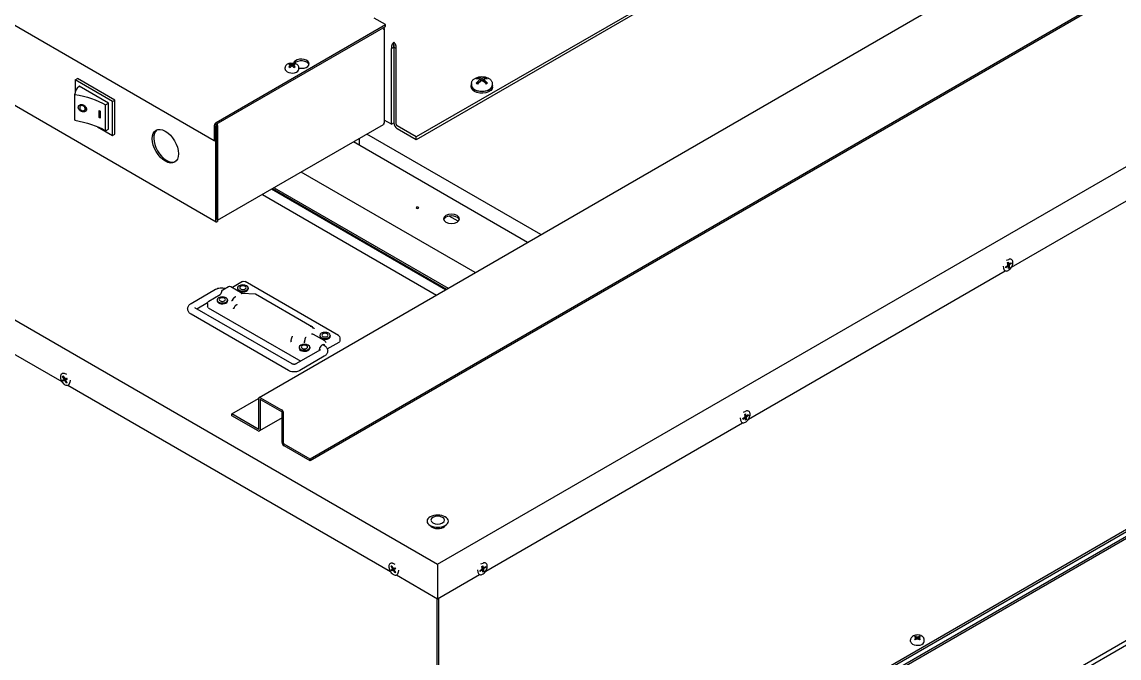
# Model space of a CAD drawing. Extents: x 0 to 216, y -5 to 280.
# Drawn here: x 173.34 to 191.34, y 167.65 to 178.08 of the extents above; entities that cross this region are included whole.
import ezdxf

# ---------------------------------------------------------------- set-up
doc = ezdxf.new("R2010")
doc.units = 0
doc.header["$LTSCALE"] = 10
doc.header["$MEASUREMENT"] = 0
doc.layers.add('CADdetails-9-EXTRAFINE', color=9, linetype='CONTINUOUS')

msp = doc.modelspace()

# ---------------------------------------------------------------- linework, layer by layer
at = {"layer": 'CADdetails-9-EXTRAFINE', "linetype": 'Continuous', "extrusion": (0.707107, 0.408248, -0.57735)}
for p, q in [((177.231, 171.923), (199.397, 184.721)), ((200.235, 183.71), (178.069, 170.912)), ((200.235, 183.682), (178.069, 170.884)), ((191.118, 182.723), (179.809, 176.194)), ((191.118, 182.677), (179.809, 176.148)), ((180.16, 169.189), (203.091, 182.429)), ((176.495, 176.13), (166.82, 181.716)), ((167.106, 180.243), (176.529, 174.803)), ((176.527, 176.431), (179.303, 178.034)), ((176.527, 176.403), (179.303, 178.006)), ((179.303, 178.034), (179.119, 178.14)), ((179.303, 178.006), (179.303, 178.034)), ((179.279, 177.954), (179.271, 177.95)), ((179.284, 177.969), (179.284, 176.431)), ((179.401, 177.643), (179.441, 177.665)), ((179.401, 176.401), (179.401, 177.643)), ((179.441, 177.701), (179.441, 177.746)), ((179.441, 177.665), (179.441, 176.424)), ((179.481, 177.643), (179.441, 177.665)), ((179.441, 177.665), (179.441, 176.424)), ((179.481, 176.401), (179.481, 177.643)), ((177.659, 177.305), (177.659, 177.334)), ((177.736, 177.391), (177.744, 177.372)), ((177.751, 177.369), (177.754, 177.346)), ((177.754, 177.35), (177.755, 177.346)), ((177.771, 177.358), (177.771, 177.381)), ((177.788, 177.35), (177.786, 177.346)), ((177.791, 177.369), (177.787, 177.346)), ((177.806, 177.391), (177.797, 177.372)), ((177.882, 177.305), (177.882, 177.334)), ((177.882, 177.316), (177.89, 177.321)), ((174.216, 177.129), (174.254, 177.151)), ((174.828, 176.775), (174.216, 177.129)), ((174.216, 177.129), (174.216, 176.939)), ((174.866, 176.797), (174.254, 177.151)), ((180.799, 177.071), (180.861, 177.106)), ((180.805, 177.152), (180.817, 177.16)), ((180.817, 177.167), (180.817, 177.16)), ((180.817, 177.16), (180.851, 177.141)), ((180.861, 177.136), (180.861, 177.106)), ((180.861, 177.135), (180.885, 177.121)), ((180.886, 177.15), (180.886, 177.122)), ((180.887, 177.121), (180.91, 177.135)), ((180.91, 177.136), (180.91, 177.106)), ((180.91, 177.106), (180.972, 177.071)), ((180.921, 177.141), (180.954, 177.16)), ((180.954, 177.167), (180.954, 177.16)), ((180.954, 177.16), (180.967, 177.152)), ((174.209, 176.475), (174.209, 176.899)), ((174.762, 176.747), (174.282, 177.024)), ((180.712, 177.011), (180.712, 177.038)), ((180.715, 177.071), (180.715, 177.038)), ((181.056, 177.071), (181.056, 177.038)), ((181.059, 177.011), (181.059, 177.038)), ((174.21, 176.466), (174.21, 176.891)), ((174.33, 176.719), (174.303, 176.703)), ((174.713, 176.719), (174.762, 176.747)), ((174.713, 176.295), (174.713, 176.719)), ((174.762, 176.323), (174.762, 176.747)), ((174.828, 176.775), (174.866, 176.797)), ((174.828, 176.218), (174.828, 176.775)), ((174.866, 176.24), (174.866, 176.797)), ((174.866, 176.267), (174.866, 176.77)), ((174.373, 176.63), (174.363, 176.624)), ((174.608, 176.51), (174.608, 176.624)), ((174.616, 176.515), (174.616, 176.62)), ((174.626, 176.615), (174.626, 176.502)), ((179.441, 176.639), (179.441, 176.64)), ((180.16, 163.095), (203.491, 176.565)), ((180.16, 163.131), (203.429, 176.565)), ((180.405, 163.383), (203.246, 176.57)), ((174.581, 176.361), (174.828, 176.218)), ((174.616, 176.515), (174.608, 176.51)), ((174.626, 176.51), (174.616, 176.515)), ((176.495, 176.375), (176.495, 176.13)), ((176.519, 176.39), (176.519, 176.144)), ((176.519, 176.37), (176.544, 176.384)), ((176.519, 174.823), (176.519, 176.37)), ((176.544, 176.384), (176.521, 176.397)), ((176.544, 174.838), (176.544, 176.384)), ((176.551, 174.827), (179.269, 176.396)), ((176.551, 176.38), (176.551, 174.842)), ((179.279, 176.417), (179.271, 176.412)), ((179.278, 176.417), (179.279, 176.417)), ((179.401, 176.401), (179.284, 176.468)), ((179.401, 176.401), (179.441, 176.424)), ((179.809, 176.194), (179.496, 176.374)), ((180.405, 163.348), (203.246, 176.535)), ((189.571, 174.057), (193.756, 176.473)), ((174.713, 176.295), (174.762, 176.323)), ((174.828, 176.218), (174.866, 176.24)), ((181.854, 174.592), (179, 176.24)), ((179.809, 176.148), (179.496, 176.328)), ((179.809, 176.148), (179.809, 176.194)), ((176.495, 176.13), (176.519, 176.144)), ((181.634, 174.465), (178.779, 176.113)), ((178.874, 176.168), (178.874, 176.058)), ((168.695, 175.809), (180.16, 169.189)), ((180.777, 173.97), (177.923, 175.618)), ((180.289, 173.688), (177.435, 175.337)), ((177.446, 175.343), (180.3, 173.695)), ((177.452, 175.346), (180.306, 173.698)), ((177.476, 175.361), (180.331, 173.713)), ((168.708, 175.236), (173.996, 172.183)), ((177.285, 175.25), (180.14, 173.602)), ((176.55, 174.834), (176.544, 174.838)), ((176.551, 174.833), (176.55, 174.834)), ((176.551, 174.833), (176.551, 174.805)), ((180.16, 161.425), (203.491, 174.895)), ((180.16, 161.349), (203.429, 174.783)), ((180.495, 174.811), (180.349, 174.895)), ((189.435, 174.078), (189.441, 174.04)), ((189.477, 174.066), (189.505, 174.087)), ((189.48, 174.05), (189.477, 174.066)), ((189.508, 174.071), (189.48, 174.05)), ((189.49, 174.173), (189.526, 174.187)), ((189.495, 174.079), (189.508, 174.071)), ((189.497, 174.08), (189.518, 174.068)), ((189.5, 174.083), (189.512, 174.071)), ((189.513, 174.103), (189.505, 174.087)), ((189.508, 174.133), (189.523, 174.143)), ((189.513, 174.103), (189.508, 174.133)), ((189.508, 174.093), (189.532, 174.079)), ((189.508, 174.071), (189.518, 174.068)), ((189.51, 174.124), (189.527, 174.114)), ((189.511, 174.112), (189.54, 174.095)), ((189.522, 174.039), (189.518, 174.068)), ((189.518, 174.066), (189.537, 174.05)), ((189.537, 174.05), (189.522, 174.039)), ((189.523, 174.143), (189.527, 174.114)), ((189.537, 174.111), (189.527, 174.114)), ((189.532, 174.079), (189.54, 174.095)), ((189.532, 174.079), (189.537, 174.05)), ((189.537, 174.111), (189.565, 174.132)), ((189.568, 174.117), (189.54, 174.095)), ((189.55, 174.12), (189.568, 174.117)), ((189.565, 174.132), (189.568, 174.117)), ((185.26, 171.568), (189.47, 173.998)), ((176.116, 173.465), (176.518, 173.697)), ((176.62, 173.669), (176.601, 173.62)), ((176.638, 173.69), (176.727, 173.741)), ((176.768, 173.741), (176.951, 173.635)), ((176.959, 173.822), (176.794, 173.726)), ((176.878, 173.718), (176.878, 173.703)), ((178.534, 172.937), (177.001, 173.822)), ((177.051, 173.718), (177.051, 173.703)), ((176.208, 173.376), (176.387, 173.479)), ((176.406, 173.502), (176.594, 173.611)), ((176.542, 173.523), (176.542, 173.509)), ((176.715, 173.523), (176.715, 173.509)), ((176.797, 173.518), (176.816, 173.551)), ((176.95, 173.635), (177.17, 173.621)), ((177.172, 173.621), (178.094, 173.089)), ((177.774, 172.472), (176.177, 173.394)), ((176.385, 173.466), (176.385, 173.412)), ((176.397, 173.395), (177.915, 172.519)), ((176.821, 173.391), (176.84, 173.424)), ((177.713, 172.365), (176.116, 173.287)), ((178.119, 173.061), (178.1, 173.084)), ((178.118, 172.962), (178.302, 172.856)), ((178.225, 172.94), (178.225, 172.926)), ((178.398, 172.94), (178.398, 172.926)), ((177.756, 172.851), (177.765, 172.89)), ((177.976, 172.837), (177.985, 172.876)), ((178.299, 172.775), (178.279, 172.787)), ((178.315, 172.843), (178.33, 172.823)), ((178.35, 172.718), (178.543, 172.829)), ((178.555, 172.901), (178.555, 172.846)), ((178.238, 172.705), (177.835, 172.472)), ((177.889, 172.746), (177.889, 172.731)), ((178.299, 172.598), (177.897, 172.365)), ((178.062, 172.746), (178.062, 172.731)), ((178.215, 172.693), (178.215, 172.691)), ((174.007, 172.209), (174.027, 172.22)), ((174.008, 172.269), (174.018, 172.275)), ((174.021, 172.271), (174.008, 172.269)), ((174.027, 172.235), (174.008, 172.269)), ((174.067, 172.219), (174.017, 172.191)), ((174.018, 172.275), (174.038, 172.24)), ((174.038, 172.241), (174.027, 172.235)), ((174.027, 172.235), (174.027, 172.22)), ((174.05, 172.233), (174.027, 172.22)), ((174.077, 172.225), (174.037, 172.202)), ((174.05, 172.233), (174.038, 172.24)), ((174.076, 172.299), (174.041, 172.314)), ((174.05, 172.233), (174.071, 172.244)), ((174.081, 172.226), (174.061, 172.215)), ((174.081, 172.226), (174.061, 172.215)), ((174.071, 172.244), (174.081, 172.226)), ((174.017, 172.191), (174.007, 172.209)), ((174.037, 172.202), (174.017, 172.191)), ((174.037, 172.202), (174.05, 172.194)), ((174.06, 172.201), (174.05, 172.194)), ((174.07, 172.16), (174.05, 172.194)), ((174.06, 172.2), (174.061, 172.215)), ((174.06, 172.2), (174.08, 172.165)), ((174.077, 172.17), (174.07, 172.16)), ((174.08, 172.165), (174.07, 172.16)), ((174.096, 172.125), (179.384, 169.072)), ((174.131, 172.205), (174.126, 172.167)), ((176.785, 171.653), (177.221, 171.905)), ((177.221, 171.902), (177.221, 171.411)), ((177.246, 171.888), (177.246, 171.396)), ((177.253, 171.92), (177.601, 171.72)), ((177.253, 171.892), (177.601, 171.692)), ((177.608, 171.187), (177.608, 171.678)), ((185.179, 171.684), (185.215, 171.698)), ((177.214, 171.406), (176.785, 171.653)), ((176.785, 171.625), (176.785, 171.653)), ((177.214, 171.378), (176.785, 171.625)), ((177.608, 171.59), (177.236, 171.376)), ((177.633, 171.173), (177.633, 171.664)), ((180.949, 169.079), (185.159, 171.51)), ((185.124, 171.59), (185.13, 171.551)), ((185.166, 171.577), (185.194, 171.598)), ((185.169, 171.561), (185.166, 171.577)), ((185.197, 171.582), (185.169, 171.561)), ((185.184, 171.59), (185.197, 171.582)), ((185.186, 171.591), (185.207, 171.58)), ((185.189, 171.594), (185.202, 171.583)), ((185.202, 171.614), (185.194, 171.598)), ((185.197, 171.604), (185.221, 171.59)), ((185.197, 171.582), (185.207, 171.58)), ((185.198, 171.644), (185.212, 171.655)), ((185.202, 171.614), (185.198, 171.644)), ((185.199, 171.635), (185.216, 171.625)), ((185.201, 171.623), (185.229, 171.607)), ((185.211, 171.55), (185.207, 171.58)), ((185.207, 171.578), (185.226, 171.561)), ((185.226, 171.561), (185.211, 171.55)), ((185.212, 171.655), (185.216, 171.625)), ((185.227, 171.622), (185.216, 171.625)), ((185.221, 171.59), (185.229, 171.607)), ((185.221, 171.59), (185.226, 171.561)), ((185.227, 171.622), (185.255, 171.643)), ((185.257, 171.628), (185.229, 171.607)), ((185.239, 171.632), (185.257, 171.628)), ((185.255, 171.643), (185.257, 171.628)), ((178.069, 170.912), (177.64, 171.16)), ((178.069, 170.884), (177.64, 171.131)), ((178.069, 170.884), (178.069, 170.912)), ((179.396, 169.158), (179.407, 169.164)), ((179.409, 169.16), (179.396, 169.158)), ((179.416, 169.123), (179.396, 169.158)), ((179.407, 169.164), (179.426, 169.129)), ((179.465, 169.188), (179.429, 169.202)), ((180.16, 169.189), (180.16, 168.624)), ((180.868, 169.195), (180.904, 169.209)), ((180.887, 169.155), (180.901, 169.166)), ((180.901, 169.166), (180.906, 169.136)), ((179.395, 169.098), (179.416, 169.109)), ((179.406, 169.08), (179.395, 169.098)), ((179.456, 169.108), (179.406, 169.08)), ((179.426, 169.091), (179.406, 169.08)), ((179.426, 169.129), (179.416, 169.123)), ((179.416, 169.123), (179.416, 169.109)), ((179.438, 169.122), (179.416, 169.109)), ((179.439, 169.122), (179.426, 169.129)), ((179.466, 169.114), (179.426, 169.091)), ((179.426, 169.091), (179.439, 169.083)), ((179.439, 169.122), (179.459, 169.133)), ((179.449, 169.089), (179.439, 169.083)), ((179.458, 169.049), (179.439, 169.083)), ((179.47, 169.115), (179.449, 169.104)), ((179.469, 169.115), (179.449, 169.104)), ((179.449, 169.089), (179.449, 169.104)), ((179.449, 169.089), (179.469, 169.054)), ((179.466, 169.059), (179.458, 169.049)), ((179.469, 169.054), (179.458, 169.049)), ((179.459, 169.133), (179.47, 169.115)), ((179.485, 169.014), (180.16, 168.624)), ((179.52, 169.093), (179.514, 169.055)), ((180.16, 168.624), (180.848, 169.021)), ((180.814, 169.101), (180.819, 169.062)), ((180.856, 169.088), (180.884, 169.109)), ((180.858, 169.072), (180.856, 169.088)), ((180.886, 169.093), (180.858, 169.072)), ((180.873, 169.101), (180.886, 169.093)), ((180.875, 169.103), (180.896, 169.091)), ((180.878, 169.105), (180.891, 169.094)), ((180.891, 169.125), (180.884, 169.109)), ((180.886, 169.093), (180.896, 169.091)), ((180.891, 169.125), (180.887, 169.155)), ((180.887, 169.115), (180.91, 169.102)), ((180.888, 169.146), (180.906, 169.136)), ((180.89, 169.134), (180.918, 169.118)), ((180.9, 169.061), (180.896, 169.091)), ((180.896, 169.089), (180.915, 169.072)), ((180.915, 169.072), (180.9, 169.061)), ((180.916, 169.133), (180.906, 169.136)), ((180.91, 169.102), (180.918, 169.118)), ((180.91, 169.102), (180.915, 169.072)), ((180.916, 169.133), (180.944, 169.154)), ((180.946, 169.139), (180.918, 169.118)), ((180.928, 169.143), (180.946, 169.139)), ((180.944, 169.154), (180.946, 169.139)), ((180.145, 168.633), (180.145, 163.507)), ((180.176, 168.633), (180.176, 163.525)), ((187.917, 167.926), (187.917, 167.951)), ((187.979, 168.001), (187.993, 168.01)), ((188.006, 167.986), (187.979, 168.001)), ((187.979, 167.96), (188.006, 167.976)), ((187.993, 167.952), (187.979, 167.96)), ((187.993, 168.01), (188.02, 167.994)), ((187.999, 167.99), (187.993, 168.01)), ((188.02, 167.967), (187.993, 167.952)), ((188.006, 167.986), (188.006, 167.976)), ((188.006, 167.959), (188.006, 167.976)), ((188.007, 167.959), (188.006, 167.963)), ((188.038, 167.994), (188.02, 167.994)), ((188.02, 167.967), (188.02, 167.994)), ((188.02, 167.967), (188.038, 167.967)), ((188.038, 167.994), (188.065, 168.01)), ((188.038, 167.967), (188.038, 167.994)), ((188.065, 167.952), (188.038, 167.967)), ((188.051, 167.959), (188.052, 167.963)), ((188.079, 168.001), (188.052, 167.986)), ((188.052, 167.976), (188.052, 167.986)), ((188.052, 167.976), (188.079, 167.96)), ((188.052, 167.959), (188.052, 167.976)), ((188.059, 167.99), (188.065, 168.01)), ((188.065, 168.01), (188.079, 168.001)), ((188.079, 167.96), (188.065, 167.952)), ((188.141, 167.926), (188.141, 167.951))]:
    msp.add_line(p, q, dxfattribs=at)
at = {"layer": 'CADdetails-9-EXTRAFINE', "linetype": 'Continuous', "extrusion": (-6.35235e-17, 1.10026e-16, -1)}
msp.add_arc((-177.771, 177.221), 0.182, 81.3937, 98.6063, dxfattribs=at)
at = {"layer": 'CADdetails-9-EXTRAFINE', "linetype": 'Continuous', "extrusion": (1.97432e-17, -3.41963e-17, -1)}
msp.add_arc((-180.886, 176.939), 0.243, 65.4468, 114.5532, dxfattribs=at)
at = {"layer": 'CADdetails-9-EXTRAFINE', "linetype": 'Continuous', "extrusion": (8.06987e-17, 1.93293e-16, -1)}
for centre, start in [((-176.659, 173.654), 21.206), ((-176.427, 173.466), 360)]:
    msp.add_arc(centre, 0.0416, start, 60, dxfattribs=at)
at = {"layer": 'CADdetails-9-EXTRAFINE', "linetype": 'Continuous', "extrusion": (1.43647e-16, -2.67592e-17, -1)}
for centre in [(-176.748, 173.705), (-176.98, 173.786)]:
    msp.add_arc(centre, 0.0416, 60, 120, dxfattribs=at)
at = {"layer": 'CADdetails-9-EXTRAFINE', "linetype": 'Continuous', "extrusion": (8.81358e-17, 6.93889e-17, -1)}
msp.add_arc((-178.281, 172.82), 0.0416, 120, 144.8961, dxfattribs=at)
at = {"layer": 'CADdetails-9-EXTRAFINE', "linetype": 'Continuous', "extrusion": (4.00617e-17, 4.16334e-17, -1)}
msp.add_arc((-178.513, 172.901), 0.0416, 120, 180, dxfattribs=at)
at = {"layer": 'CADdetails-9-EXTRAFINE', "linetype": 'Continuous', "extrusion": (6.33461e-18, 1.0005e-16, -1)}
msp.add_ellipse((179.246, 177.973), major_axis=(0.0227, -0.0394), ratio=0.57735, start_param=-1.570796, end_param=-0.785398, dxfattribs=at)
at = {"layer": 'CADdetails-9-EXTRAFINE', "linetype": 'Continuous'}
for centre, major_axis, ratio, start_param, end_param in [((179.239, 177.969), (0.0455, 0), 0.57735, -0.505465, 0.785398), ((177.924, 177.393), (0.13, 0), 0.57735, -1.831055, 3.026643), ((177.924, 177.365), (0.13, 0), 0.57735, 0.189697, 2.663319), ((177.771, 177.305), (-0.112, 0), 0.57735, 0, 0.785398), ((177.771, 177.305), (0.112, 0), 0.57735, -2.356194, 0), ((177.772, 177.221), (-0.078, -0.164), 0.625927, -2.326647, -2.053851), ((177.803, 177.27), (-0.144, 0.095), 0.088251, -1.029126, -0.875963), ((177.77, 177.221), (-0.078, 0.164), 0.625927, -0.659599, -0.386802), ((177.772, 177.221), (0.078, 0.164), 0.625927, 0.386802, 0.659599), ((177.77, 177.221), (-0.078, 0.164), 0.625927, -1.087742, -0.814946), ((177.739, 177.27), (-0.144, -0.095), 0.088251, -2.26563, -2.112467), ((180.805, 176.985), (-0.107, -0.186), 0.57735, -2.437112, -2.275277), ((180.873, 176.946), (-0.121, -0.21), 0.57735, -2.284539, -1.867291), ((180.898, 176.946), (-0.121, 0.21), 0.57735, -0.713743, -0.296495), ((180.873, 176.946), (0.121, 0.21), 0.57735, 0.296495, 0.713743), ((180.898, 176.946), (-0.121, 0.21), 0.57735, -1.274301, -0.857054), ((180.966, 176.985), (-0.107, 0.186), 0.57735, -0.785398, -0.704481), ((180.966, 176.985), (-0.107, 0.186), 0.57735, -0.866316, -0.785398), ((174.568, 176.899), (-0.358, 0), 0.57735, -0.648019, 0.042045), ((180.886, 177.038), (-0.17, 0), 0.57735, 0, 0.785398), ((180.886, 177.038), (0.17, 0), 0.57735, -2.356194, 0), ((174.568, 176.475), (-0.358, 0), 0.57735, 0, 0.042045), ((173.9, 175.993), (-1.142, 0), 0.57735, -2.260282, -2.239941), ((175.693, 176.041), (-0.152, 0.262), 0.57735, -8.639379797372102, -2.356194490192517), ((176.527, 176.394), (-0.0227, -0.0394), 0.57735, -2.356194, -0.785398), ((176.527, 176.394), (-0.00541, -0.00937), 0.57735, -2.356194, -0.785398), ((176.519, 176.398), (-0.00541, 0.00937), 0.57735, -2.356194, -1.597864), ((176.519, 176.398), (-0.0227, 0.0394), 0.57735, -2.356194, -1.570796), ((179.496, 176.392), (0.0389, -0.0673), 0.57735, -2.356194, -0.785398), ((179.496, 176.392), (0.0108, -0.0187), 0.57735, -2.356194, -0.785398), ((175.717, 176.055), (-0.152, 0.262), 0.57735, 0.0809, 3.060692), ((179.828, 175.032), (-0.0208, 0), 0.57735, -0.785398, 2.356194), ((179.828, 175.032), (0.0208, 0), 0.57735, -0.785398, 2.356194), ((180.386, 174.852), (0.13, 0), 0.57735, -0.785398, 2.356194), ((176.551, 174.842), (-0.0227, -0.0394), 0.57735, -0.785398, 0.785398), ((176.551, 174.842), (-0.00541, -0.00937), 0.57735, -0.785398, 0.785398), ((176.519, 174.861), (-0.0227, 0.0394), 0.57735, -2.596599, -2.356194), ((180.386, 174.852), (-0.13, 0), 0.57735, -0.785398, 2.356194), ((180.386, 174.823), (-0.13, 0), 0.57735, -0.785398, -0.189697), ((180.386, 174.823), (0.13, 0), 0.57735, 0.189697, 2.356194), ((176.965, 173.718), (-0.0866, 0), 0.57735, -2.356194, 0.785398), ((176.965, 173.703), (-0.0866, 0), 0.57735, 0, 0.785398), ((176.965, 173.718), (0.0866, 0), 0.57735, -2.356194, 0.785398), ((176.965, 173.703), (0.0866, 0), 0.57735, -2.356194, 0), ((176.965, 173.723), (-0.052, 0), 0.57735, -2.356194, 0.785398), ((176.965, 173.723), (0.052, 0), 0.57735, -2.356194, 0.785398), ((176.628, 173.523), (-0.0866, 0), 0.57735, -2.356194, 0.785398), ((176.628, 173.509), (-0.0866, 0), 0.57735, 0, 0.785398), ((176.628, 173.523), (0.0866, 0), 0.57735, -2.356194, 0.785398), ((176.628, 173.509), (0.0866, 0), 0.57735, -2.356194, 0), ((176.628, 173.528), (-0.052, 0), 0.57735, -2.356194, 0.785398), ((176.628, 173.528), (0.052, 0), 0.57735, -2.356194, 0.785398), ((178.312, 172.94), (-0.0866, 0), 0.57735, -2.356194, 0.785398), ((178.312, 172.94), (0.0866, 0), 0.57735, -2.356194, 0.785398), ((178.312, 172.945), (-0.052, 0), 0.57735, -2.356194, 0.785398), ((178.312, 172.945), (0.052, 0), 0.57735, -2.356194, 0.785398), ((177.975, 172.746), (-0.0866, 0), 0.57735, -2.356194, 0.785398), ((177.975, 172.746), (0.0866, 0), 0.57735, -2.356194, 0.785398), ((177.975, 172.751), (-0.052, 0), 0.57735, -2.356194, 0.785398), ((177.975, 172.751), (0.052, 0), 0.57735, -2.356194, 0.785398), ((178.266, 172.723), (-0.0362, -0.0627), 0.57735, -1.957403, -0.785398), ((178.312, 172.926), (-0.0866, 0), 0.57735, 0, 0.785398), ((178.312, 172.926), (0.0866, 0), 0.57735, -2.356194, 0), ((178.266, 172.723), (0.0362, 0.0627), 0.57735, -0.574148, 0.386607), ((177.975, 172.731), (-0.0866, 0), 0.57735, 0, 0.785398), ((177.975, 172.731), (0.0866, 0), 0.57735, -2.356194, 0), ((177.253, 171.883), (-0.0227, 0.0394), 0.57735, -0.785398, 0.785398), ((177.253, 171.883), (-0.00541, 0.00937), 0.57735, -0.785398, 0.785398), ((177.601, 171.683), (-0.0227, 0.0394), 0.57735, -2.356194, -0.785398), ((177.601, 171.683), (-0.00541, 0.00937), 0.57735, -2.356194, -0.785398), ((177.214, 171.415), (0.00541, -0.00937), 0.57735, -0.785398, 0.785398), ((177.214, 171.415), (0.0227, -0.0394), 0.57735, -0.785398, 0.785398), ((177.64, 171.169), (0.0227, -0.0394), 0.57735, -2.356194, -0.785398), ((177.64, 171.169), (0.00541, -0.00937), 0.57735, -2.356194, -0.785398), ((180.161, 169.896), (-0.174, 0), 0.57735, -2.356194, 0.785398), ((180.161, 169.896), (0.174, 0), 0.57735, -2.356194, 0.785398), ((180.161, 169.913), (-0.112, 0), 0.57735, -2.356194, 0.785398), ((180.161, 169.913), (0.112, 0), 0.57735, -2.356194, 0.785398), ((180.161, 169.851), (-0.133, 0), 0.57735, 0.312612, 0.785398), ((180.161, 169.851), (0.133, 0), 0.57735, -2.356194, -0.312612), ((188.029, 167.926), (-0.112, 0), 0.57735, 0, 0.785398), ((188.029, 167.926), (0.112, 0), 0.57735, -2.356194, 0)]:
    msp.add_ellipse(centre, major_axis=major_axis, ratio=ratio, start_param=start_param, end_param=end_param, dxfattribs=at)
at = {"layer": 'CADdetails-9-EXTRAFINE', "linetype": 'Continuous', "extrusion": (5.88111e-17, 1.6771e-16, -1)}
msp.add_ellipse((177.803, 177.233), major_axis=(-0.057, 0.163), ratio=0.811713, start_param=-0.228262, end_param=-0.075099, dxfattribs=at)
at = {"layer": 'CADdetails-9-EXTRAFINE', "linetype": 'Continuous', "extrusion": (-1.96241e-16, -7.49115e-18, -1)}
msp.add_ellipse((177.772, 177.222), major_axis=(0.102, -0.15), ratio=0.524292, start_param=-2.666316, end_param=-2.393519, dxfattribs=at)
at = {"layer": 'CADdetails-9-EXTRAFINE', "linetype": 'Continuous', "extrusion": (4.76684e-17, 1.68946e-16, -1)}
msp.add_ellipse((177.77, 177.222), major_axis=(0.102, 0.15), ratio=0.524292, start_param=-1.176217, end_param=-0.90342, dxfattribs=at)
at = {"layer": 'CADdetails-9-EXTRAFINE', "linetype": 'Continuous', "extrusion": (-1.47218e-17, -7.71119e-17, -1)}
msp.add_ellipse((177.772, 177.222), major_axis=(0.102, -0.15), ratio=0.524292, start_param=-2.238172, end_param=-1.965376, dxfattribs=at)
at = {"layer": 'CADdetails-9-EXTRAFINE', "linetype": 'Continuous', "extrusion": (1.39502e-16, 1.06555e-16, -1)}
msp.add_ellipse((177.77, 177.222), major_axis=(0.102, 0.15), ratio=0.524292, start_param=-0.748073, end_param=-0.475277, dxfattribs=at)
at = {"layer": 'CADdetails-9-EXTRAFINE', "linetype": 'Continuous', "extrusion": (1.07519e-16, 1.38761e-16, -1)}
msp.add_ellipse((177.739, 177.233), major_axis=(0.057, 0.163), ratio=0.811713, start_param=0.075099, end_param=0.228262, dxfattribs=at)
at = {"layer": 'CADdetails-9-EXTRAFINE', "linetype": 'Continuous', "extrusion": (1.36558e-17, 8.73697e-17, -1)}
msp.add_ellipse((180.873, 176.932), major_axis=(-0.121, 0.21), ratio=0.57735, start_param=0.296495, end_param=0.713743, dxfattribs=at)
at = {"layer": 'CADdetails-9-EXTRAFINE', "linetype": 'Continuous', "extrusion": (2.58963e-16, 1.70981e-16, -1)}
msp.add_ellipse((180.898, 176.932), major_axis=(0.121, 0.21), ratio=0.57735, start_param=-1.274301, end_param=-0.857054, dxfattribs=at)
at = {"layer": 'CADdetails-9-EXTRAFINE', "linetype": 'Continuous', "extrusion": (-2.54008e-17, 1.55018e-16, -1)}
msp.add_ellipse((180.873, 176.932), major_axis=(0.121, -0.21), ratio=0.57735, start_param=-2.284539, end_param=-1.867291, dxfattribs=at)
at = {"layer": 'CADdetails-9-EXTRAFINE', "linetype": 'Continuous', "extrusion": (1.79415e-16, 8.87111e-17, -1)}
msp.add_ellipse((180.898, 176.932), major_axis=(0.121, 0.21), ratio=0.57735, start_param=-0.713743, end_param=-0.296495, dxfattribs=at)
at = {"layer": 'CADdetails-9-EXTRAFINE', "linetype": 'Continuous', "extrusion": (4.93038e-32, 2.22045e-16, -1)}
msp.add_ellipse((180.886, 177.038), major_axis=(-0.173, 0), ratio=0.57735, start_param=-0.785398, end_param=0.179125, dxfattribs=at)
at = {"layer": 'CADdetails-9-EXTRAFINE', "linetype": 'Continuous', "extrusion": (1.11022e-16, 2.498e-16, -1)}
for centre, major_axis, start_param, end_param in [((180.886, 177.011), (-0.173, 0), -0.785398, 0), ((179.239, 176.431), (0.0455, 0), 0, 0.544994)]:
    msp.add_ellipse(centre, major_axis=major_axis, ratio=0.57735, start_param=start_param, end_param=end_param, dxfattribs=at)
at = {"layer": 'CADdetails-9-EXTRAFINE', "linetype": 'Continuous', "extrusion": (2.31112e-32, 8.32667e-17, -1)}
msp.add_ellipse((180.886, 177.038), major_axis=(0.173, 0), ratio=0.57735, start_param=-0.179125, end_param=2.356194, dxfattribs=at)
at = {"layer": 'CADdetails-9-EXTRAFINE', "linetype": 'Continuous', "extrusion": (5.55112e-17, 1.66533e-16, -1)}
msp.add_ellipse((180.886, 177.011), major_axis=(0.173, 0), ratio=0.57735, start_param=0, end_param=2.356194, dxfattribs=at)
at = {"layer": 'CADdetails-9-EXTRAFINE', "linetype": 'Continuous', "extrusion": (-1.09111e-16, 7.79631e-17, -1)}
msp.add_ellipse((180.805, 176.892), major_axis=(0.107, -0.186), ratio=0.57735, start_param=-2.437112, end_param=-2.356194, dxfattribs=at)
at = {"layer": 'CADdetails-9-EXTRAFINE', "linetype": 'Continuous', "extrusion": (-1.55335e-16, 4.70027e-17, -1)}
msp.add_ellipse((180.805, 176.892), major_axis=(0.107, -0.186), ratio=0.57735, start_param=-2.356194, end_param=-2.275277, dxfattribs=at)
at = {"layer": 'CADdetails-9-EXTRAFINE', "linetype": 'Continuous', "extrusion": (2.03452e-16, 7.48333e-17, -1)}
msp.add_ellipse((180.966, 176.892), major_axis=(0.107, 0.186), ratio=0.57735, start_param=-0.866316, end_param=-0.704481, dxfattribs=at)
at = {"layer": 'CADdetails-9-EXTRAFINE', "linetype": 'Continuous', "extrusion": (5.55112e-17, 2.498e-16, -1)}
for centre in [(173.9, 176.256), (173.9, 175.832)]:
    msp.add_ellipse(centre, major_axis=(1.142, 0), ratio=0.57735, start_param=-1.295804, end_param=-0.777787, dxfattribs=at)
at = {"layer": 'CADdetails-9-EXTRAFINE', "linetype": 'Continuous', "extrusion": (1.66533e-16, 2.77556e-16, -1)}
msp.add_ellipse((173.9, 176.107), major_axis=(1.142, 0), ratio=0.57735, start_param=-0.901652, end_param=-0.881311, dxfattribs=at)
at = {"layer": 'CADdetails-9-EXTRAFINE', "linetype": 'Continuous', "extrusion": (-3.83477e-17, -4.46021e-17, -1)}
msp.add_ellipse((179.246, 176.435), major_axis=(0.0227, -0.0394), ratio=0.57735, start_param=-0.785398, end_param=0, dxfattribs=at)
at = {"layer": 'CADdetails-9-EXTRAFINE', "linetype": 'Continuous', "extrusion": (1.11022e-16, 3.05311e-16, -1)}
msp.add_ellipse((179.239, 176.431), major_axis=(-0.0455, 0), ratio=0.57735, start_param=-2.596599, end_param=-2.356194, dxfattribs=at)
at = {"layer": 'CADdetails-9-EXTRAFINE', "linetype": 'Continuous', "extrusion": (5.55112e-17, 2.77556e-16, -1)}
msp.add_ellipse((176.427, 173.412), major_axis=(-0.0416, 0), ratio=0.57735, start_param=-0.785398, end_param=0, dxfattribs=at)
at = {"layer": 'CADdetails-9-EXTRAFINE', "linetype": 'Continuous', "extrusion": (2.75563e-16, 3.31999e-17, -1)}
msp.add_ellipse((178.261, 172.725), major_axis=(0.0362, 0.0627), ratio=0.57735, start_param=0.067717, end_param=0.553072, dxfattribs=at)
at = {"layer": 'CADdetails-9-EXTRAFINE', "linetype": 'Continuous', "extrusion": (5.55112e-17, 2.77556e-17, -1)}
msp.add_ellipse((178.513, 172.846), major_axis=(0.0416, 0), ratio=0.57735, start_param=0, end_param=0.785398, dxfattribs=at)
at = {"layer": 'CADdetails-9-EXTRAFINE', "linetype": 'Continuous'}
for points, knots in [([(179.441, 177.746), (179.438, 177.744), (179.435, 177.741), (179.429, 177.735), (179.426, 177.731), (179.421, 177.723), (179.418, 177.719), (179.414, 177.711), (179.411, 177.706), (179.408, 177.696), (179.406, 177.691), (179.403, 177.682), (179.402, 177.676), (179.4, 177.662), (179.4, 177.652), (179.401, 177.643)], [0, 0, 0, 0, 0.000564029, 0.000564029, 0.001128058, 0.001128058, 0.001692087, 0.001692087, 0.002256116, 0.002256116, 0.002820145, 0.002820145, 0.003384174, 0.003384174, 0.004512232, 0.004512232, 0.004512232, 0.004512232]), ([(179.441, 177.701), (179.44, 177.699), (179.439, 177.696), (179.438, 177.691), (179.438, 177.688), (179.437, 177.679), (179.438, 177.672), (179.441, 177.665)], [0, 0, 0, 0, 0.00036436, 0.00036436, 0.00072872, 0.00072872, 0.00145744, 0.00145744, 0.00145744, 0.00145744]), ([(179.481, 177.643), (179.482, 177.647), (179.482, 177.652), (179.482, 177.661), (179.481, 177.666), (179.48, 177.676), (179.479, 177.681), (179.476, 177.691), (179.474, 177.696), (179.47, 177.706), (179.468, 177.71), (179.464, 177.719), (179.461, 177.723), (179.453, 177.735), (179.447, 177.742), (179.441, 177.746)], [0, 0, 0, 0, 0.000564029, 0.000564029, 0.001128058, 0.001128058, 0.001692087, 0.001692087, 0.002256116, 0.002256116, 0.002820145, 0.002820145, 0.003384174, 0.003384174, 0.004512232, 0.004512232, 0.004512232, 0.004512232]), ([(179.441, 177.665), (179.443, 177.669), (179.443, 177.672), (179.444, 177.678), (179.444, 177.682), (179.444, 177.691), (179.442, 177.697), (179.441, 177.701)], [0, 0, 0, 0, 0.00036436, 0.00036436, 0.00072872, 0.00072872, 0.00145744, 0.00145744, 0.00145744, 0.00145744]), ([(177.744, 177.401), (177.734, 177.4), (177.726, 177.398), (177.709, 177.392), (177.701, 177.389), (177.687, 177.381), (177.681, 177.376), (177.671, 177.366), (177.667, 177.36), (177.661, 177.348), (177.659, 177.341), (177.659, 177.334)], [2.612568, 2.612568, 2.612568, 2.612568, 2.875453, 2.875453, 3.138337, 3.138337, 3.401222, 3.401222, 3.664106, 3.664106, 3.926991, 3.926991, 3.926991, 3.926991]), ([(177.882, 177.334), (177.882, 177.341), (177.881, 177.348), (177.875, 177.36), (177.871, 177.366), (177.86, 177.376), (177.854, 177.381), (177.84, 177.389), (177.833, 177.392), (177.816, 177.398), (177.807, 177.4), (177.798, 177.401)], [0.785398, 0.785398, 0.785398, 0.785398, 1.048283, 1.048283, 1.311167, 1.311167, 1.574052, 1.574052, 1.836936, 1.836936, 2.099821, 2.099821, 2.099821, 2.099821]), ([(180.715, 177.071), (180.715, 177.079), (180.716, 177.086), (180.721, 177.101), (180.724, 177.108), (180.733, 177.121), (180.738, 177.127), (180.749, 177.138), (180.756, 177.143), (180.769, 177.152), (180.777, 177.156), (180.785, 177.159)], [2.3561945, 2.3561945, 2.3561945, 2.3561945, 2.5364731, 2.5364731, 2.7167517, 2.7167517, 2.8970304, 2.8970304, 3.077309, 3.077309, 3.2575876, 3.2575876, 3.2575876, 3.2575876]), ([(180.986, 177.159), (180.987, 177.159), (180.988, 177.158), (180.99, 177.157), (180.991, 177.157), (180.993, 177.156), (180.994, 177.155), (180.996, 177.154), (180.997, 177.154), (180.999, 177.153), (181, 177.152), (181.001, 177.152)], [4.596394, 4.596394, 4.596394, 4.596394, 4.619593, 4.619593, 4.642792, 4.642792, 4.665991, 4.665991, 4.68919, 4.68919, 4.712389, 4.712389, 4.712389, 4.712389]), ([(181.001, 177.152), (181.007, 177.148), (181.013, 177.144), (181.024, 177.135), (181.029, 177.131), (181.038, 177.12), (181.042, 177.115), (181.049, 177.103), (181.052, 177.097), (181.055, 177.084), (181.056, 177.078), (181.056, 177.071)], [4.712389, 4.712389, 4.712389, 4.712389, 4.8694686, 4.8694686, 5.0265482, 5.0265482, 5.1836279, 5.1836279, 5.3407075, 5.3407075, 5.4977871, 5.4977871, 5.4977871, 5.4977871]), ([(174.265, 176.677), (174.265, 176.682), (174.266, 176.692), (174.273, 176.706), (174.276, 176.712), (174.291, 176.721), (174.298, 176.723), (174.314, 176.725), (174.324, 176.724), (174.333, 176.722)], [0, 0, 0, 0, 0.0676289, 0.0676289, 0.0970147, 0.0970147, 0.1263235, 0.1263235, 0.1786151, 0.1786151, 0.1786151, 0.1786151]), ([(174.305, 176.704), (174.305, 176.705), (174.305, 176.708), (174.306, 176.713), (174.307, 176.718), (174.308, 176.722), (174.308, 176.724), (174.309, 176.724)], [0.0456722, 0.0456722, 0.0456722, 0.0456722, 0.0741018, 0.1448248, 0.2121287, 0.2769595, 0.298118, 0.298118, 0.298118, 0.298118]), ([(174.337, 176.721), (174.337, 176.721), (174.336, 176.721), (174.334, 176.721), (174.332, 176.72), (174.331, 176.719), (174.33, 176.719)], [0.2691287, 0.2691287, 0.2691287, 0.2691287, 0.2745823, 0.3283215, 0.3830631, 0.4281664, 0.4281664, 0.4281664, 0.4281664]), ([(174.333, 176.722), (174.343, 176.719), (174.353, 176.716), (174.37, 176.705), (174.376, 176.699), (174.387, 176.687), (174.391, 176.68), (174.396, 176.668), (174.397, 176.663), (174.399, 176.655), (174.399, 176.651), (174.399, 176.647)], [0, 0, 0, 0, 0.124889, 0.124889, 0.255498, 0.255498, 0.449312, 0.449312, 0.610829, 0.610829, 1.026123, 1.026123, 1.026123, 1.026123]), ([(174.333, 176.606), (174.324, 176.608), (174.316, 176.611), (174.301, 176.619), (174.293, 176.624), (174.28, 176.637), (174.275, 176.644), (174.268, 176.658), (174.267, 176.662), (174.265, 176.67), (174.265, 176.674), (174.265, 176.677)], [0, 0, 0, 0, 0.1028153, 0.1028153, 0.1543815, 0.1543815, 0.1851795, 0.1851795, 0.2032169, 0.2032169, 0.2385484, 0.2385484, 0.2385484, 0.2385484]), ([(174.333, 176.706), (174.33, 176.707), (174.326, 176.707), (174.318, 176.708), (174.315, 176.707), (174.307, 176.705), (174.303, 176.704), (174.299, 176.7), (174.295, 176.697), (174.291, 176.688), (174.29, 176.684), (174.289, 176.678), (174.289, 176.675), (174.289, 176.672)], [0, 0, 0, 0, 0.0421783, 0.0421783, 0.0749509, 0.0749509, 0.105894, 0.105894, 0.1150815, 0.1150815, 0.1205058, 0.1205058, 0.1289727, 0.1289727, 0.1289727, 0.1289727]), ([(174.289, 176.672), (174.289, 176.668), (174.29, 176.662), (174.294, 176.65), (174.297, 176.646), (174.306, 176.635), (174.311, 176.632), (174.318, 176.627), (174.321, 176.626), (174.327, 176.623), (174.33, 176.623), (174.333, 176.622)], [0, 0, 0, 0, 0.0575037, 0.0575037, 0.0944361, 0.0944361, 0.1376119, 0.1376119, 0.1824751, 0.1824751, 0.2630607, 0.2630607, 0.2630607, 0.2630607]), ([(174.377, 176.653), (174.377, 176.658), (174.376, 176.664), (174.372, 176.676), (174.37, 176.681), (174.363, 176.69), (174.359, 176.693), (174.353, 176.698), (174.349, 176.7), (174.339, 176.704), (174.336, 176.705), (174.333, 176.706)], [0, 0, 0, 0, 0.0666367, 0.0666367, 0.1013828, 0.1013828, 0.1289331, 0.1289331, 0.1379374, 0.1379374, 0.1458376, 0.1458376, 0.1458376, 0.1458376]), ([(174.333, 176.622), (174.335, 176.621), (174.339, 176.621), (174.348, 176.62), (174.351, 176.62), (174.359, 176.622), (174.363, 176.624), (174.368, 176.627), (174.371, 176.63), (174.376, 176.642), (174.376, 176.648), (174.377, 176.653)], [0, 0, 0, 0, 0.0283615, 0.0283615, 0.0551921, 0.0551921, 0.1070491, 0.1070491, 0.1547001, 0.1547001, 0.2117777, 0.2117777, 0.2117777, 0.2117777]), ([(174.399, 176.647), (174.399, 176.64), (174.398, 176.632), (174.39, 176.617), (174.385, 176.613), (174.373, 176.605), (174.366, 176.604), (174.353, 176.602), (174.344, 176.604), (174.333, 176.606)], [0, 0, 0, 0, 0.0918236, 0.0918236, 0.1598026, 0.1598026, 0.2593246, 0.2593246, 0.4809591, 0.4809591, 0.4809591, 0.4809591]), ([(174.351, 176.617), (174.35, 176.618), (174.348, 176.619), (174.346, 176.62), (174.346, 176.62)], [0, 0, 0, 0, 0.06763504, 0.0756937, 0.0756937, 0.0756937, 0.0756937]), ([(174.383, 176.611), (174.382, 176.611), (174.381, 176.611), (174.379, 176.61), (174.375, 176.609), (174.371, 176.609), (174.366, 176.61), (174.361, 176.612), (174.356, 176.614), (174.353, 176.616), (174.351, 176.617)], [0.5653274, 0.5653274, 0.5653274, 0.5653274, 0.5691288, 0.6287715, 0.688105, 0.7475675, 0.8077452, 0.8694735, 0.9334811, 1, 1, 1, 1]), ([(174.383, 176.656), (174.383, 176.658), (174.383, 176.661), (174.382, 176.666), (174.381, 176.671), (174.381, 176.676), (174.379, 176.68), (174.378, 176.684), (174.376, 176.689), (174.374, 176.693), (174.372, 176.697), (174.369, 176.7), (174.367, 176.704), (174.364, 176.707), (174.361, 176.71), (174.358, 176.712), (174.357, 176.713), (174.357, 176.713)], [0, 0, 0, 0, 0.0794352, 0.1541434, 0.225319, 0.2925998, 0.3570981, 0.4193577, 0.4797877, 0.5397592, 0.5987285, 0.6555178, 0.7117396, 0.7678386, 0.8236839, 0.8808366, 0.9064961, 0.9064961, 0.9064961, 0.9064961]), ([(174.373, 176.63), (174.373, 176.63), (174.374, 176.631), (174.376, 176.632), (174.378, 176.634), (174.379, 176.637), (174.381, 176.64), (174.381, 176.643), (174.382, 176.647), (174.383, 176.652), (174.383, 176.655), (174.383, 176.656)], [0.4416898, 0.4416898, 0.4416898, 0.4416898, 0.4683048, 0.5280359, 0.5883136, 0.6498618, 0.7138282, 0.779995, 0.8496096, 0.9228027, 1, 1, 1, 1]), ([(189.441, 174.04), (189.442, 174.031), (189.445, 174.023), (189.453, 174.01), (189.458, 174.005), (189.47, 173.998), (189.476, 173.996), (189.491, 173.995), (189.498, 173.997), (189.514, 174.002), (189.523, 174.007), (189.539, 174.019), (189.547, 174.026), (189.562, 174.043), (189.568, 174.052), (189.58, 174.072), (189.584, 174.082), (189.591, 174.103), (189.594, 174.114), (189.596, 174.132), (189.595, 174.14), (189.594, 174.148)], [1.723115, 1.723115, 1.723115, 1.723115, 2.051731, 2.051731, 2.357603, 2.357603, 2.642105, 2.642105, 2.946041, 2.946041, 3.273244, 3.273244, 3.604181, 3.604181, 3.933351, 3.933351, 4.261708, 4.261708, 4.590937, 4.590937, 4.864707, 4.864707, 4.864707, 4.864707]), ([(189.441, 174.04), (189.441, 174.04), (189.441, 174.04), (189.441, 174.04), (189.441, 174.04), (189.441, 174.04), (189.441, 174.04), (189.441, 174.04), (189.441, 174.04), (189.441, 174.04), (189.441, 174.04), (189.441, 174.04)], [1.721001295, 1.721001295, 1.721001295, 1.721001295, 1.72142394, 1.72142394, 1.721846584, 1.721846584, 1.722269229, 1.722269229, 1.722691874, 1.722691874, 1.723114519, 1.723114519, 1.723114519, 1.723114519]), ([(189.594, 174.148), (189.593, 174.155), (189.592, 174.161), (189.586, 174.172), (189.583, 174.177), (189.574, 174.185), (189.569, 174.188), (189.557, 174.192), (189.551, 174.192), (189.539, 174.191), (189.532, 174.19), (189.526, 174.187)], [4.864707, 4.864707, 4.864707, 4.864707, 5.118362, 5.118362, 5.372016, 5.372016, 5.625671, 5.625671, 5.879326, 5.879326, 6.13298, 6.13298, 6.13298, 6.13298]), ([(176.518, 173.697), (176.529, 173.704), (176.541, 173.709), (176.566, 173.716), (176.578, 173.718), (176.604, 173.721), (176.617, 173.721), (176.642, 173.718), (176.655, 173.716), (176.669, 173.712), (176.672, 173.711), (176.674, 173.71)], [3.141593, 3.141593, 3.141593, 3.141593, 3.455752, 3.455752, 3.769911, 3.769911, 4.08407, 4.08407, 4.39823, 4.39823, 4.455996, 4.455996, 4.455996, 4.455996]), ([(176.594, 173.611), (176.596, 173.612), (176.597, 173.613), (176.6, 173.617), (176.601, 173.618), (176.601, 173.62)], [0, 0, 0, 0, 0.01284472, 0.01284472, 0.02247746, 0.02247746, 0.02247746, 0.02247746]), ([(176.059, 173.376), (176.059, 173.384), (176.061, 173.393), (176.065, 173.408), (176.068, 173.415), (176.075, 173.428), (176.08, 173.434), (176.089, 173.445), (176.094, 173.45), (176.104, 173.458), (176.11, 173.462), (176.116, 173.465)], [2.3561945, 2.3561945, 2.3561945, 2.3561945, 2.5132741, 2.5132741, 2.6703538, 2.6703538, 2.8274334, 2.8274334, 2.984513, 2.984513, 3.1415927, 3.1415927, 3.1415927, 3.1415927]), ([(176.116, 173.287), (176.11, 173.291), (176.104, 173.294), (176.094, 173.303), (176.089, 173.307), (176.08, 173.318), (176.075, 173.324), (176.068, 173.337), (176.065, 173.344), (176.061, 173.36), (176.059, 173.368), (176.059, 173.376)], [1.5707963, 1.5707963, 1.5707963, 1.5707963, 1.727876, 1.727876, 1.8849556, 1.8849556, 2.0420352, 2.0420352, 2.1991149, 2.1991149, 2.3561945, 2.3561945, 2.3561945, 2.3561945]), ([(176.177, 173.394), (176.176, 173.395), (176.176, 173.395), (176.176, 173.395), (176.176, 173.395), (176.176, 173.395)], [1.5707963, 1.5707963, 1.5707963, 1.5707963, 1.727876, 1.727876, 1.7450145, 1.7450145, 1.7450145, 1.7450145]), ([(178.286, 172.789), (178.283, 172.788), (178.279, 172.788), (178.273, 172.785), (178.269, 172.784), (178.262, 172.78), (178.259, 172.778), (178.253, 172.772), (178.249, 172.769), (178.246, 172.766)], [0, 0, 0, 0, 0.000527497, 0.000527497, 0.001054994, 0.001054994, 0.001582491, 0.001582491, 0.002109988, 0.002109988, 0.002109988, 0.002109988]), ([(178.299, 172.775), (178.305, 172.772), (178.31, 172.768), (178.321, 172.76), (178.326, 172.755), (178.335, 172.745), (178.34, 172.739), (178.347, 172.726), (178.35, 172.718), (178.354, 172.703), (178.356, 172.695), (178.356, 172.687)], [4.712389, 4.712389, 4.712389, 4.712389, 4.8694686, 4.8694686, 5.0265482, 5.0265482, 5.1836279, 5.1836279, 5.3407075, 5.3407075, 5.4977871, 5.4977871, 5.4977871, 5.4977871]), ([(178.239, 172.705), (178.239, 172.705), (178.239, 172.705), (178.239, 172.705), (178.238, 172.705), (178.238, 172.705)], [6.1089671, 6.1089671, 6.1089671, 6.1089671, 6.1261057, 6.1261057, 6.2831853, 6.2831853, 6.2831853, 6.2831853]), ([(178.356, 172.687), (178.356, 172.678), (178.354, 172.67), (178.35, 172.655), (178.347, 172.647), (178.34, 172.634), (178.335, 172.628), (178.326, 172.618), (178.321, 172.613), (178.31, 172.605), (178.305, 172.601), (178.299, 172.598)], [5.4977871, 5.4977871, 5.4977871, 5.4977871, 5.6548668, 5.6548668, 5.8119464, 5.8119464, 5.969026, 5.969026, 6.1261057, 6.1261057, 6.2831853, 6.2831853, 6.2831853, 6.2831853]), ([(177.835, 172.472), (177.834, 172.472), (177.833, 172.471), (177.83, 172.47), (177.828, 172.469), (177.823, 172.468), (177.82, 172.467), (177.814, 172.466), (177.81, 172.466), (177.803, 172.466), (177.799, 172.466), (177.793, 172.467), (177.789, 172.467), (177.784, 172.468), (177.781, 172.469), (177.777, 172.471), (177.776, 172.471), (177.774, 172.472), (177.774, 172.472), (177.774, 172.472)], [0, 0, 0, 0, 0.167072, 0.167072, 0.344743, 0.344743, 0.53759, 0.53759, 0.743883, 0.743883, 0.956763, 0.956763, 1.166558, 1.166558, 1.364135, 1.364135, 1.545126, 1.545126, 1.570796, 1.570796, 1.570796, 1.570796]), ([(173.996, 172.313), (173.99, 172.31), (173.985, 172.306), (173.977, 172.294), (173.975, 172.287), (173.971, 172.27), (173.971, 172.261), (173.972, 172.241), (173.975, 172.23), (173.982, 172.209), (173.986, 172.199), (173.998, 172.179), (174.004, 172.17), (174.019, 172.153), (174.027, 172.145), (174.043, 172.133), (174.051, 172.129), (174.068, 172.123), (174.076, 172.121), (174.09, 172.123), (174.096, 172.124), (174.101, 172.127)], [0.769928, 0.769928, 0.769928, 0.769928, 1.054501, 1.054501, 1.35668, 1.35668, 1.683141, 1.683141, 2.014135, 2.014135, 2.3434, 2.3434, 2.671759, 2.671759, 3.000894, 3.000894, 3.331799, 3.331799, 3.6592, 3.6592, 3.91152, 3.91152, 3.91152, 3.91152]), ([(174.041, 172.314), (174.038, 172.315), (174.034, 172.316), (174.028, 172.317), (174.025, 172.318), (174.019, 172.319), (174.016, 172.319), (174.01, 172.318), (174.007, 172.317), (174.001, 172.316), (173.999, 172.315), (173.996, 172.313)], [0.150205, 0.150205, 0.150205, 0.150205, 0.2741495, 0.2741495, 0.3980941, 0.3980941, 0.5220386, 0.5220386, 0.6459832, 0.6459832, 0.7699277, 0.7699277, 0.7699277, 0.7699277]), ([(177.897, 172.365), (177.885, 172.359), (177.874, 172.354), (177.849, 172.347), (177.837, 172.344), (177.811, 172.342), (177.798, 172.342), (177.773, 172.344), (177.76, 172.347), (177.736, 172.354), (177.724, 172.359), (177.713, 172.365)], [0, 0, 0, 0, 0.314159, 0.314159, 0.628319, 0.628319, 0.942478, 0.942478, 1.256637, 1.256637, 1.570796, 1.570796, 1.570796, 1.570796]), ([(174.101, 172.127), (174.104, 172.128), (174.106, 172.13), (174.111, 172.134), (174.113, 172.136), (174.117, 172.141), (174.118, 172.144), (174.121, 172.15), (174.122, 172.153), (174.124, 172.16), (174.125, 172.163), (174.126, 172.167)], [3.9115204, 3.9115204, 3.9115204, 3.9115204, 4.0416531, 4.0416531, 4.1717858, 4.1717858, 4.3019185, 4.3019185, 4.4320513, 4.4320513, 4.562184, 4.562184, 4.562184, 4.562184]), ([(185.284, 171.659), (185.283, 171.666), (185.281, 171.672), (185.275, 171.683), (185.272, 171.688), (185.263, 171.696), (185.258, 171.699), (185.246, 171.703), (185.24, 171.704), (185.228, 171.703), (185.221, 171.701), (185.215, 171.698)], [4.864707, 4.864707, 4.864707, 4.864707, 5.118362, 5.118362, 5.372016, 5.372016, 5.625671, 5.625671, 5.879326, 5.879326, 6.13298, 6.13298, 6.13298, 6.13298]), ([(185.13, 171.551), (185.131, 171.542), (185.134, 171.534), (185.142, 171.521), (185.147, 171.516), (185.159, 171.509), (185.166, 171.507), (185.18, 171.506), (185.187, 171.508), (185.204, 171.513), (185.212, 171.518), (185.228, 171.53), (185.236, 171.537), (185.251, 171.554), (185.257, 171.563), (185.269, 171.583), (185.273, 171.593), (185.281, 171.614), (185.283, 171.625), (185.285, 171.643), (185.285, 171.651), (185.284, 171.659)], [1.723115, 1.723115, 1.723115, 1.723115, 2.051731, 2.051731, 2.357603, 2.357603, 2.642105, 2.642105, 2.946041, 2.946041, 3.273244, 3.273244, 3.604181, 3.604181, 3.933351, 3.933351, 4.261708, 4.261708, 4.590937, 4.590937, 4.864707, 4.864707, 4.864707, 4.864707]), ([(185.13, 171.551), (185.13, 171.551), (185.13, 171.551), (185.13, 171.551), (185.13, 171.551), (185.13, 171.551), (185.13, 171.551), (185.13, 171.551), (185.13, 171.551), (185.13, 171.551), (185.13, 171.551), (185.13, 171.551)], [1.721001295, 1.721001295, 1.721001295, 1.721001295, 1.72142394, 1.72142394, 1.721846584, 1.721846584, 1.722269229, 1.722269229, 1.722691874, 1.722691874, 1.723114519, 1.723114519, 1.723114519, 1.723114519]), ([(179.385, 169.202), (179.379, 169.199), (179.374, 169.195), (179.366, 169.183), (179.363, 169.176), (179.36, 169.159), (179.359, 169.15), (179.361, 169.13), (179.363, 169.119), (179.37, 169.098), (179.375, 169.088), (179.386, 169.068), (179.393, 169.059), (179.407, 169.042), (179.415, 169.034), (179.432, 169.022), (179.44, 169.018), (179.457, 169.012), (179.465, 169.01), (179.479, 169.011), (179.485, 169.013), (179.49, 169.016)], [0.769928, 0.769928, 0.769928, 0.769928, 1.054501, 1.054501, 1.35668, 1.35668, 1.683141, 1.683141, 2.014135, 2.014135, 2.3434, 2.3434, 2.671759, 2.671759, 3.000894, 3.000894, 3.331799, 3.331799, 3.6592, 3.6592, 3.91152, 3.91152, 3.91152, 3.91152]), ([(179.429, 169.202), (179.426, 169.204), (179.423, 169.205), (179.417, 169.206), (179.414, 169.207), (179.407, 169.207), (179.404, 169.207), (179.399, 169.207), (179.396, 169.206), (179.39, 169.205), (179.387, 169.204), (179.385, 169.202)], [0.150205, 0.150205, 0.150205, 0.150205, 0.2741495, 0.2741495, 0.3980941, 0.3980941, 0.5220386, 0.5220386, 0.6459832, 0.6459832, 0.7699277, 0.7699277, 0.7699277, 0.7699277]), ([(180.819, 169.062), (180.82, 169.053), (180.823, 169.045), (180.831, 169.032), (180.836, 169.027), (180.848, 169.02), (180.855, 169.018), (180.869, 169.017), (180.877, 169.019), (180.893, 169.024), (180.901, 169.029), (180.917, 169.041), (180.925, 169.048), (180.94, 169.065), (180.947, 169.074), (180.958, 169.094), (180.963, 169.105), (180.97, 169.126), (180.972, 169.136), (180.974, 169.154), (180.974, 169.162), (180.973, 169.17)], [1.723115, 1.723115, 1.723115, 1.723115, 2.051731, 2.051731, 2.357603, 2.357603, 2.642105, 2.642105, 2.946041, 2.946041, 3.273244, 3.273244, 3.604181, 3.604181, 3.933351, 3.933351, 4.261708, 4.261708, 4.590937, 4.590937, 4.864707, 4.864707, 4.864707, 4.864707]), ([(180.973, 169.17), (180.972, 169.177), (180.97, 169.183), (180.964, 169.195), (180.961, 169.2), (180.952, 169.208), (180.947, 169.211), (180.935, 169.214), (180.929, 169.215), (180.917, 169.214), (180.91, 169.212), (180.904, 169.209)], [4.864707, 4.864707, 4.864707, 4.864707, 5.118362, 5.118362, 5.372016, 5.372016, 5.625671, 5.625671, 5.879326, 5.879326, 6.13298, 6.13298, 6.13298, 6.13298]), ([(179.49, 169.016), (179.493, 169.017), (179.495, 169.019), (179.5, 169.023), (179.502, 169.025), (179.505, 169.03), (179.507, 169.033), (179.51, 169.039), (179.511, 169.042), (179.513, 169.049), (179.514, 169.052), (179.514, 169.055)], [3.9115204, 3.9115204, 3.9115204, 3.9115204, 4.0416531, 4.0416531, 4.1717858, 4.1717858, 4.3019185, 4.3019185, 4.4320513, 4.4320513, 4.562184, 4.562184, 4.562184, 4.562184]), ([(180.819, 169.062), (180.819, 169.062), (180.819, 169.062), (180.819, 169.062), (180.819, 169.062), (180.819, 169.062), (180.819, 169.062), (180.819, 169.062), (180.819, 169.062), (180.819, 169.062), (180.819, 169.062), (180.819, 169.062)], [1.721001295, 1.721001295, 1.721001295, 1.721001295, 1.72142394, 1.72142394, 1.721846584, 1.721846584, 1.722269229, 1.722269229, 1.722691874, 1.722691874, 1.723114519, 1.723114519, 1.723114519, 1.723114519]), ([(188.1, 168.013), (188.091, 168.019), (188.08, 168.023), (188.057, 168.029), (188.045, 168.031), (188.021, 168.031), (188.009, 168.03), (187.986, 168.026), (187.975, 168.022), (187.954, 168.012), (187.944, 168.005), (187.93, 167.989), (187.924, 167.981), (187.919, 167.965), (187.917, 167.958), (187.917, 167.951)], [1.570796, 1.570796, 1.570796, 1.570796, 1.937535, 1.937535, 2.313852, 2.313852, 2.685121, 2.685121, 3.059863, 3.059863, 3.433402, 3.433402, 3.738395, 3.738395, 3.926991, 3.926991, 3.926991, 3.926991]), ([(188.141, 167.951), (188.141, 167.957), (188.14, 167.962), (188.137, 167.973), (188.135, 167.978), (188.13, 167.987), (188.127, 167.991), (188.12, 167.999), (188.116, 168.002), (188.109, 168.008), (188.105, 168.011), (188.1, 168.013)], [0.7853982, 0.7853982, 0.7853982, 0.7853982, 0.9424778, 0.9424778, 1.0995574, 1.0995574, 1.2566371, 1.2566371, 1.4137167, 1.4137167, 1.5707963, 1.5707963, 1.5707963, 1.5707963])]:
    msp.add_open_spline(points, degree=3, knots=knots, dxfattribs=at)
for points, weights in [([(176.601, 173.62), (176.601, 173.62), (176.601, 173.62), (176.601, 173.62)], [0.858607692004, 0.858605152555, 0.858602614062, 0.858600076526]), ([(176.797, 173.518), (176.793, 173.512), (176.787, 173.507), (176.78, 173.505)], [1, 0.910683602523, 0.910683602523, 1]), ([(176.816, 173.551), (176.823, 173.564), (176.836, 173.573), (176.85, 173.577)], [1, 0.910683602523, 0.910683602523, 1]), ([(176.939, 173.628), (176.943, 173.633), (176.947, 173.636), (176.95, 173.635)], [1, 0.947442149649, 0.925811740524, 0.935108772626]), ([(177.159, 173.614), (177.164, 173.621), (177.169, 173.623), (177.172, 173.621)], [1, 0.93339971833, 0.916461062563, 0.949184032699]), ([(176.821, 173.391), (176.818, 173.384), (176.811, 173.38), (176.804, 173.378)], [1, 0.910683602523, 0.910683602523, 1]), ([(176.84, 173.424), (176.847, 173.436), (176.86, 173.446), (176.874, 173.45)], [1, 0.910683602523, 0.910683602523, 1]), ([(178.066, 173.091), (178.08, 173.095), (178.093, 173.092), (178.1, 173.084)], [1, 0.910683602523, 0.910683602523, 1]), ([(178.09, 172.964), (178.1, 172.967), (178.11, 172.966), (178.118, 172.962)], [1, 0.93339971833, 0.916461062563, 0.949184032699]), ([(178.136, 173.057), (178.129, 173.055), (178.122, 173.057), (178.119, 173.061)], [1, 0.910683602523, 0.910683602523, 1]), ([(177.756, 172.851), (177.754, 172.844), (177.751, 172.837), (177.747, 172.833)], [1, 0.910683602523, 0.910683602523, 1]), ([(177.765, 172.89), (177.768, 172.905), (177.774, 172.918), (177.781, 172.927)], [1, 0.910683602523, 0.910683602523, 1]), ([(177.976, 172.837), (177.974, 172.83), (177.971, 172.823), (177.968, 172.819)], [1, 0.910683602523, 0.910683602523, 1]), ([(177.985, 172.876), (177.988, 172.891), (177.994, 172.904), (178.001, 172.913)], [1, 0.910683602523, 0.910683602523, 1])]:
    msp.add_rational_spline(points, weights, degree=3, dxfattribs=at)

doc.saveas('drawing.dxf')
